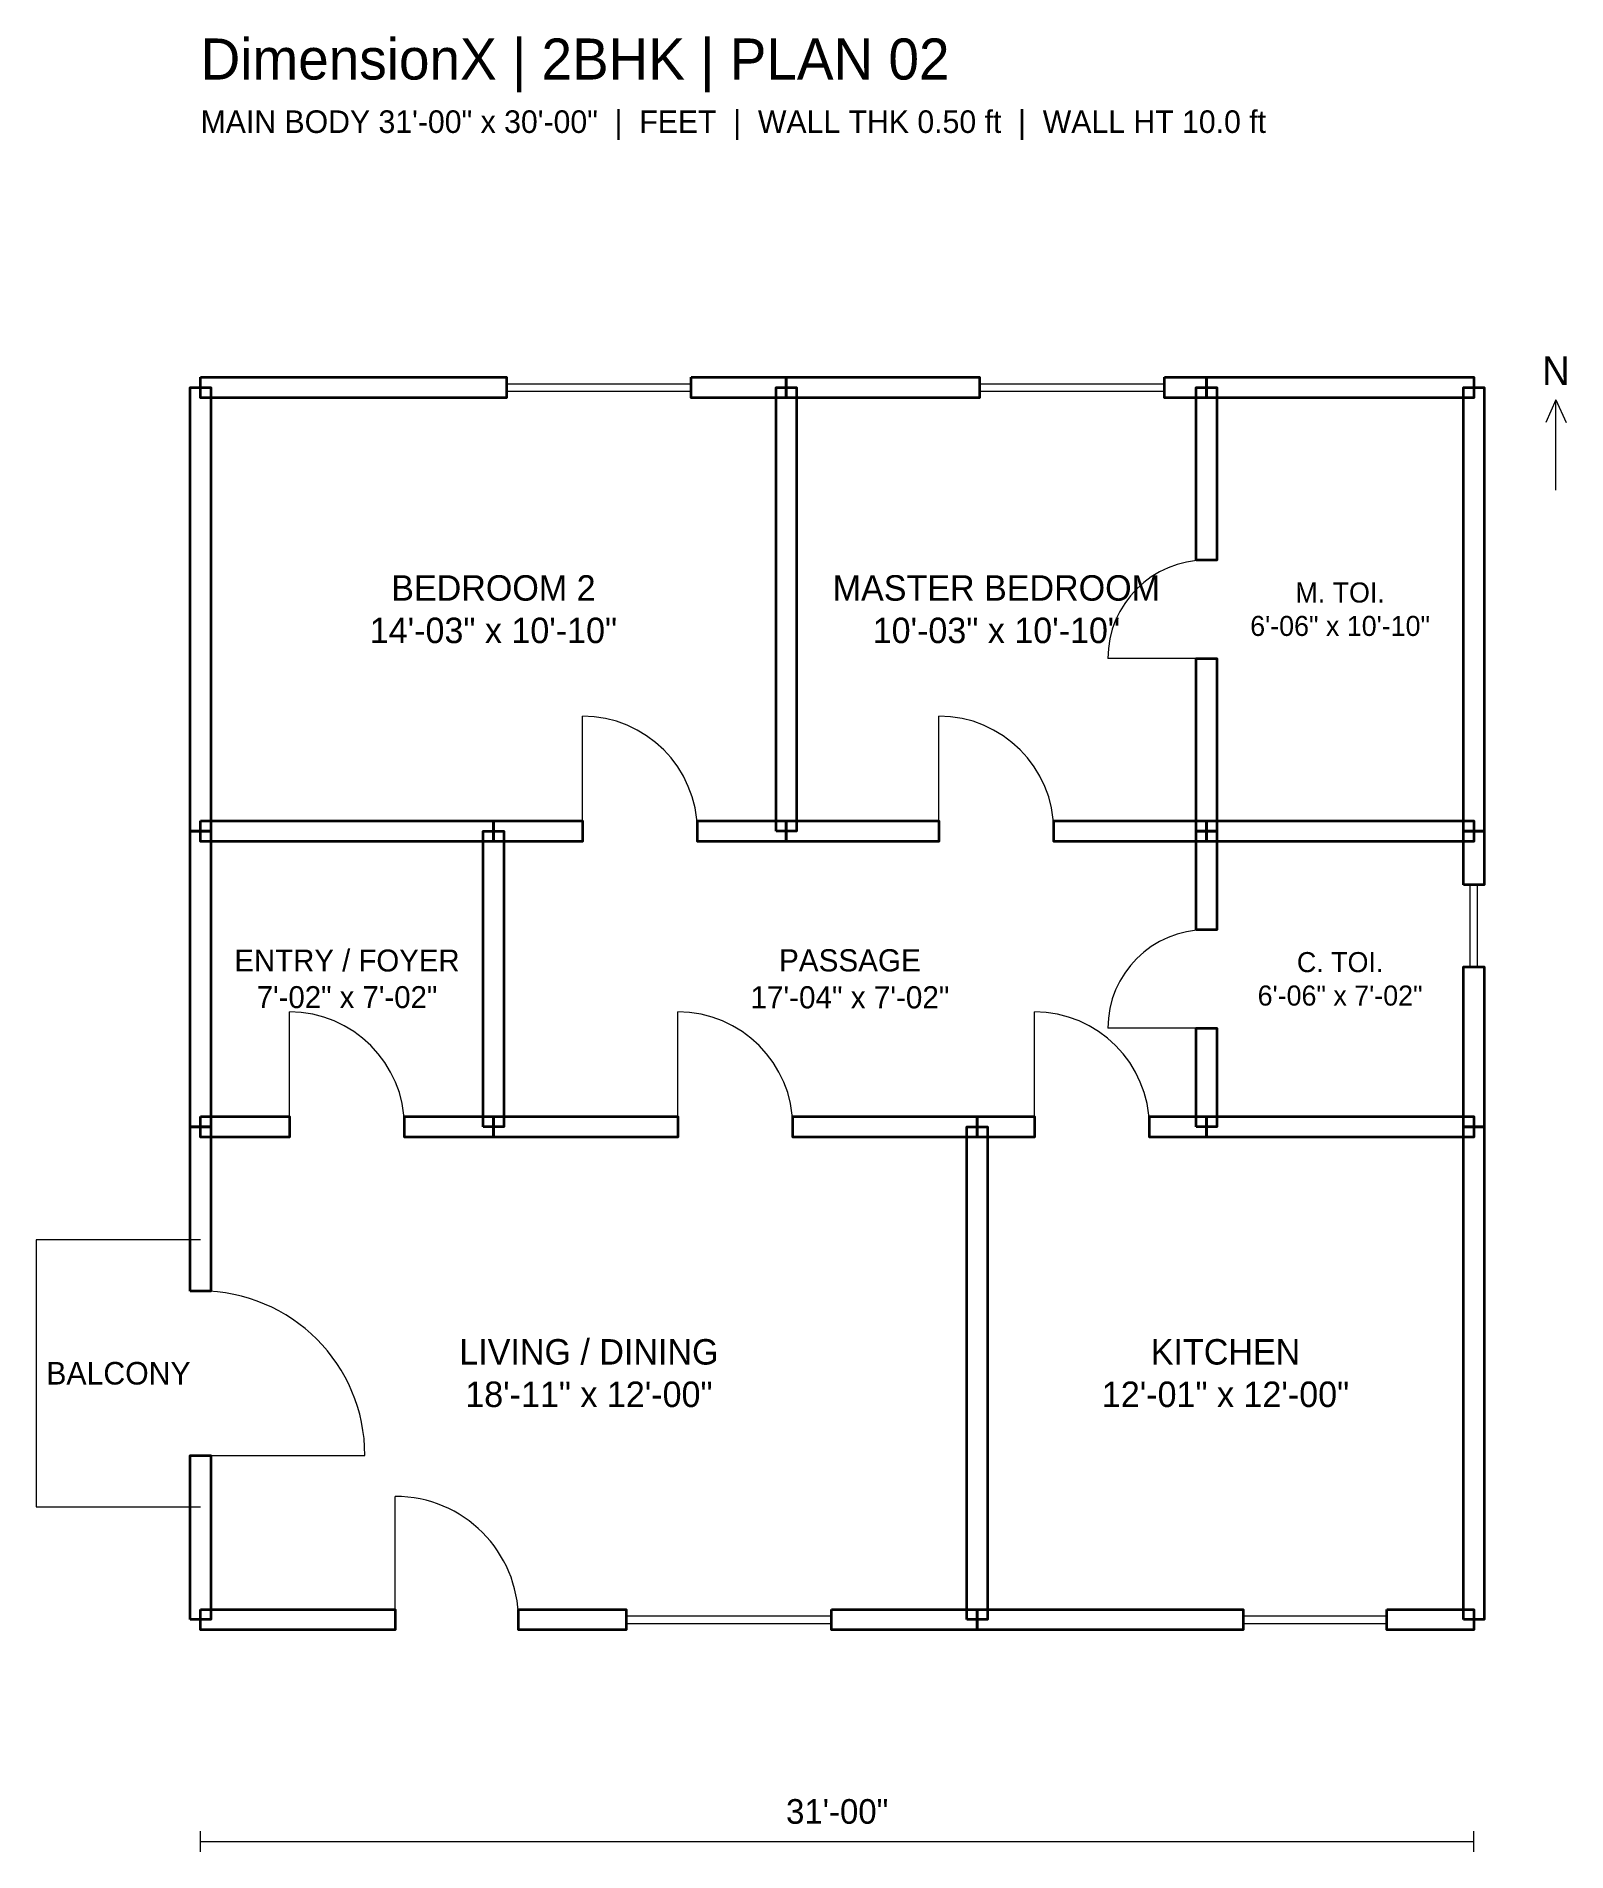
# Model space of a CAD drawing. Header units: feet. Extents: x -4 to 33.3, y -5.7 to 38.6.
import ezdxf
from ezdxf.enums import TextEntityAlignment as Align

# ---------------------------------------------------------------- set-up
doc = ezdxf.new("R2010")
doc.units = ezdxf.units.FT
doc.header["$MEASUREMENT"] = 0
for name, color, linetype, lineweight in [('DX_DIMENSION', 8, 'CONTINUOUS', 9), ('DX_DOOR_SYMBOL', 1, 'CONTINUOUS', 18), ('DX_RAILING', 3, 'CONTINUOUS', 13), ('DX_ROOM_LABEL', 7, 'CONTINUOUS', 13), ('DX_TITLE', 7, 'CONTINUOUS', 18), ('DX_WALL_FACE', 7, 'CONTINUOUS', 35), ('DX_WINDOW_SYMBOL', 4, 'CONTINUOUS', 18)]:
    doc.layers.add(name, color=color, linetype=linetype, lineweight=lineweight)

msp = doc.modelspace()

# ---------------------------------------------------------------- linework, layer by layer
at = {"layer": 'DX_DIMENSION'}
for p, q in [((33, 29.7), (32.75, 29.15)), ((33, 27.5), (33, 29.7)), ((33, 29.7), (33.25, 29.15)), ((0, -5.65), (0, -5.15)), ((31, -5.65), (31, -5.15)), ((0, -5.4), (31, -5.4))]:
    msp.add_line(p, q, dxfattribs=at)
at = {"layer": 'DX_DOOR_SYMBOL'}
for p, q in [((24.49, 23.4), (22.09, 23.4)), ((9.295, 19.2), (9.295, 22)), ((17.975, 19.2), (17.975, 22)), ((2.165, 12), (2.165, 14.8)), ((11.62, 12), (11.62, 14.8)), ((20.3, 12), (20.3, 14.8)), ((24.49, 14.4), (22.09, 14.4)), ((0, 4), (4, 4)), ((4.7403, 0), (4.7403, 3))]:
    msp.add_line(p, q, dxfattribs=at)
for centre, radius, start, end in [((24.49, 23.4), 2.4, 90, 180), ((9.295, 19.2), 2.8, 0, 90), ((17.975, 19.2), 2.8, 0, 90), ((24.49, 14.4), 2.4, 90, 180), ((2.165, 12), 2.8, 0, 90), ((11.62, 12), 2.8, 0, 90), ((20.3, 12), 2.8, 0, 90), ((0, 4), 4, 0, 90), ((4.7403, 0), 3, 0, 90)]:
    msp.add_arc(centre, radius, start, end, dxfattribs=at)
at = {"layer": 'DX_RAILING'}
for p, q in [((0, 9.25), (-4, 9.25)), ((-4, 9.25), (-4, 2.75)), ((-4, 2.75), (0, 2.75))]:
    msp.add_line(p, q, dxfattribs=at)
at = {"layer": 'DX_WALL_FACE'}
for points in [[(0, 30.25), (7.4468, 30.25), (7.4468, 29.75), (0, 29.75)], [(11.9468, 30.25), (14.26, 30.25), (14.26, 29.75), (11.9468, 29.75)], [(14.26, 30.25), (18.9664, 30.25), (18.9664, 29.75), (14.26, 29.75)], [(23.4664, 30.25), (24.49, 30.25), (24.49, 29.75), (23.4664, 29.75)], [(24.49, 30.25), (31, 30.25), (31, 29.75), (24.49, 29.75)], [(-0.25, 19.2), (-0.25, 30), (0.25, 30), (0.25, 19.2)], [(14.01, 19.2), (14.01, 30), (14.51, 30), (14.51, 19.2)], [(24.24, 25.8), (24.24, 30), (24.74, 30), (24.74, 25.8)], [(30.75, 19.2), (30.75, 30), (31.25, 30), (31.25, 19.2)], [(24.24, 19.2), (24.24, 23.4), (24.74, 23.4), (24.74, 19.2)], [(0, 19.45), (7.13, 19.45), (7.13, 18.95), (0, 18.95)], [(7.13, 19.45), (9.295, 19.45), (9.295, 18.95), (7.13, 18.95)], [(12.095, 19.45), (14.26, 19.45), (14.26, 18.95), (12.095, 18.95)], [(14.26, 19.45), (17.975, 19.45), (17.975, 18.95), (14.26, 18.95)], [(20.775, 19.45), (24.49, 19.45), (24.49, 18.95), (20.775, 18.95)], [(24.49, 19.45), (31, 19.45), (31, 18.95), (24.49, 18.95)], [(-0.25, 12), (-0.25, 19.2), (0.25, 19.2), (0.25, 12)], [(6.88, 12), (6.88, 19.2), (7.38, 19.2), (7.38, 12)], [(24.24, 16.8), (24.24, 19.2), (24.74, 19.2), (24.74, 16.8)], [(30.75, 17.896), (30.75, 19.2), (31.25, 19.2), (31.25, 17.896)], [(30.75, 12), (30.75, 15.896), (31.25, 15.896), (31.25, 12)], [(24.24, 12), (24.24, 14.4), (24.74, 14.4), (24.74, 12)], [(-0.25, 8), (-0.25, 12), (0.25, 12), (0.25, 8)], [(0, 12.25), (2.165, 12.25), (2.165, 11.75), (0, 11.75)], [(4.965, 12.25), (7.13, 12.25), (7.13, 11.75), (4.965, 11.75)], [(7.13, 12.25), (11.62, 12.25), (11.62, 11.75), (7.13, 11.75)], [(14.42, 12.25), (18.91, 12.25), (18.91, 11.75), (14.42, 11.75)], [(18.66, 0), (18.66, 12), (19.16, 12), (19.16, 0)], [(18.91, 12.25), (20.3, 12.25), (20.3, 11.75), (18.91, 11.75)], [(23.1, 12.25), (24.49, 12.25), (24.49, 11.75), (23.1, 11.75)], [(24.49, 12.25), (31, 12.25), (31, 11.75), (24.49, 11.75)], [(30.75, 0), (30.75, 12), (31.25, 12), (31.25, 0)], [(-0.25, 0), (-0.25, 4), (0.25, 4), (0.25, 0)], [(0, 0.25), (4.7403, 0.25), (4.7403, -0.25), (0, -0.25)], [(7.7403, 0.25), (10.3588, 0.25), (10.3588, -0.25), (7.7403, -0.25)], [(15.3588, 0.25), (18.91, 0.25), (18.91, -0.25), (15.3588, -0.25)], [(18.91, 0.25), (25.3812, 0.25), (25.3812, -0.25), (18.91, -0.25)], [(28.8812, 0.25), (31, 0.25), (31, -0.25), (28.8812, -0.25)]]:
    msp.add_lwpolyline(points, close=True, dxfattribs=at)
at = {"layer": 'DX_WINDOW_SYMBOL'}
for p, q in [((7.4468, 29.8), (7.4468, 30.2)), ((7.4468, 30.09), (11.9468, 30.09)), ((11.9468, 29.8), (11.9468, 30.2)), ((18.9664, 29.8), (18.9664, 30.2)), ((18.9664, 30.09), (23.4664, 30.09)), ((23.4664, 29.8), (23.4664, 30.2)), ((7.4468, 29.91), (11.9468, 29.91)), ((18.9664, 29.91), (23.4664, 29.91)), ((31.2, 17.896), (30.8, 17.896)), ((30.91, 15.896), (30.91, 17.896)), ((31.09, 15.896), (31.09, 17.896)), ((31.2, 15.896), (30.8, 15.896)), ((10.3588, -0.2), (10.3588, 0.2)), ((10.3588, 0.09), (15.3588, 0.09)), ((15.3588, -0.2), (15.3588, 0.2)), ((25.3812, -0.2), (25.3812, 0.2)), ((25.3812, 0.09), (28.8812, 0.09)), ((28.8812, -0.2), (28.8812, 0.2)), ((10.3588, -0.09), (15.3588, -0.09)), ((25.3812, -0.09), (28.8812, -0.09))]:
    msp.add_line(p, q, dxfattribs=at)

# ---------------------------------------------------------------- texts
at = {"layer": 'DX_DIMENSION'}
msp.add_text('MAIN BODY 31\'-00" x 30\'-00"  |  FEET  |  WALL THK 0.50 ft  |  WALL HT 10.0 ft', height=0.55, dxfattribs=at).set_placement((0, 36.2))
for s, height, p in [('N', 0.7, (33, 29.85)), ('31\'-00"', 0.6, (15.5, -5.15))]:
    msp.add_text(s, height=height, dxfattribs=at).set_placement(p, align=Align.BOTTOM_CENTER)
at = {"layer": 'DX_ROOM_LABEL'}
msp.add_text('BALCONY', height=0.55, dxfattribs=at).set_placement((-2, 6), align=Align.MIDDLE_CENTER)
at = {"layer": 'DX_ROOM_LABEL', "attachment_point": 5}
for s, insert, char_height, width in [('BEDROOM 2\\P14\'-03" x 10\'-10"', (7.13, 24.6), 0.62, 12.5488), ('MASTER BEDROOM\\P10\'-03" x 10\'-10"', (19.375, 24.6), 0.62, 9.0024), ('M. TOI.\\P6\'-06" x 10\'-10"', (27.745, 24.6), 0.48825, 5.7288), ('ENTRY / FOYER\\P7\'-02" x 7\'-02"', (3.565, 15.6), 0.53475, 6.2744), ('PASSAGE\\P17\'-04" x 7\'-02"', (15.81, 15.6), 0.54, 15.2768), ('C. TOI.\\P6\'-06" x 7\'-02"', (27.745, 15.6), 0.48825, 5.7288), ('LIVING / DINING\\P18\'-11" x 12\'-00"', (9.455, 6), 0.62, 16.6408), ('KITCHEN\\P12\'-01" x 12\'-00"', (24.955, 6), 0.62, 10.6392)]:
    msp.add_mtext(s, dxfattribs=dict(at, insert=insert, char_height=char_height, width=width))
at = {"layer": 'DX_TITLE'}
msp.add_text('DimensionX | 2BHK | PLAN 02', height=1, dxfattribs=at).set_placement((0, 37.5))

doc.saveas('drawing.dxf')
